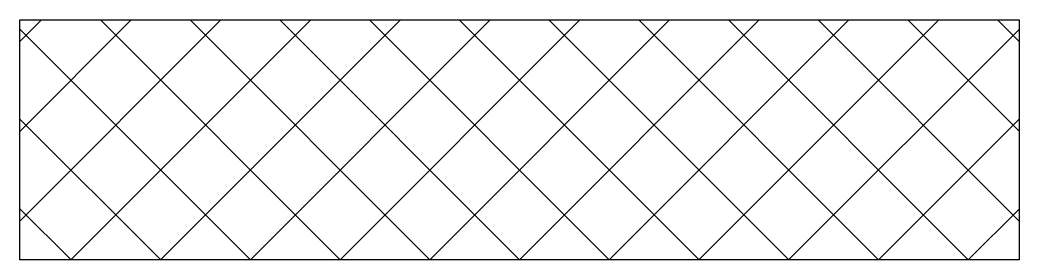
# Model space of a CAD drawing. Header units: millimetres. Extents: x -12.5 to 12.5, y 0.4 to 6.4.
import ezdxf

# ---------------------------------------------------------------- set-up
doc = ezdxf.new("R2010")
doc.units = ezdxf.units.MM

msp = doc.modelspace()

# ---------------------------------------------------------------- hatches: boundary and pattern name
h = msp.add_hatch()
h.set_pattern_fill('ANSI37', color=256, scale=0.5, style=0)
h.set_pattern_definition([(45, (-1e-15, 0.4), (-1.12253, 1.12253), []), (135, (-1e-15, 0.4), (-1.12253, -1.12253), [])])
h.paths.add_polyline_path([(12.5, 6.4), (-12.5, 6.4), (-12.5, 0.4), (12.5, 0.4)])

# ---------------------------------------------------------------- linework, layer by layer
msp.add_lwpolyline([(12.5, 6.4), (12.5, 0.4), (-12.5, 0.4), (-12.5, 6.4), (12.5, 6.4)], close=True)

doc.saveas('drawing.dxf')
